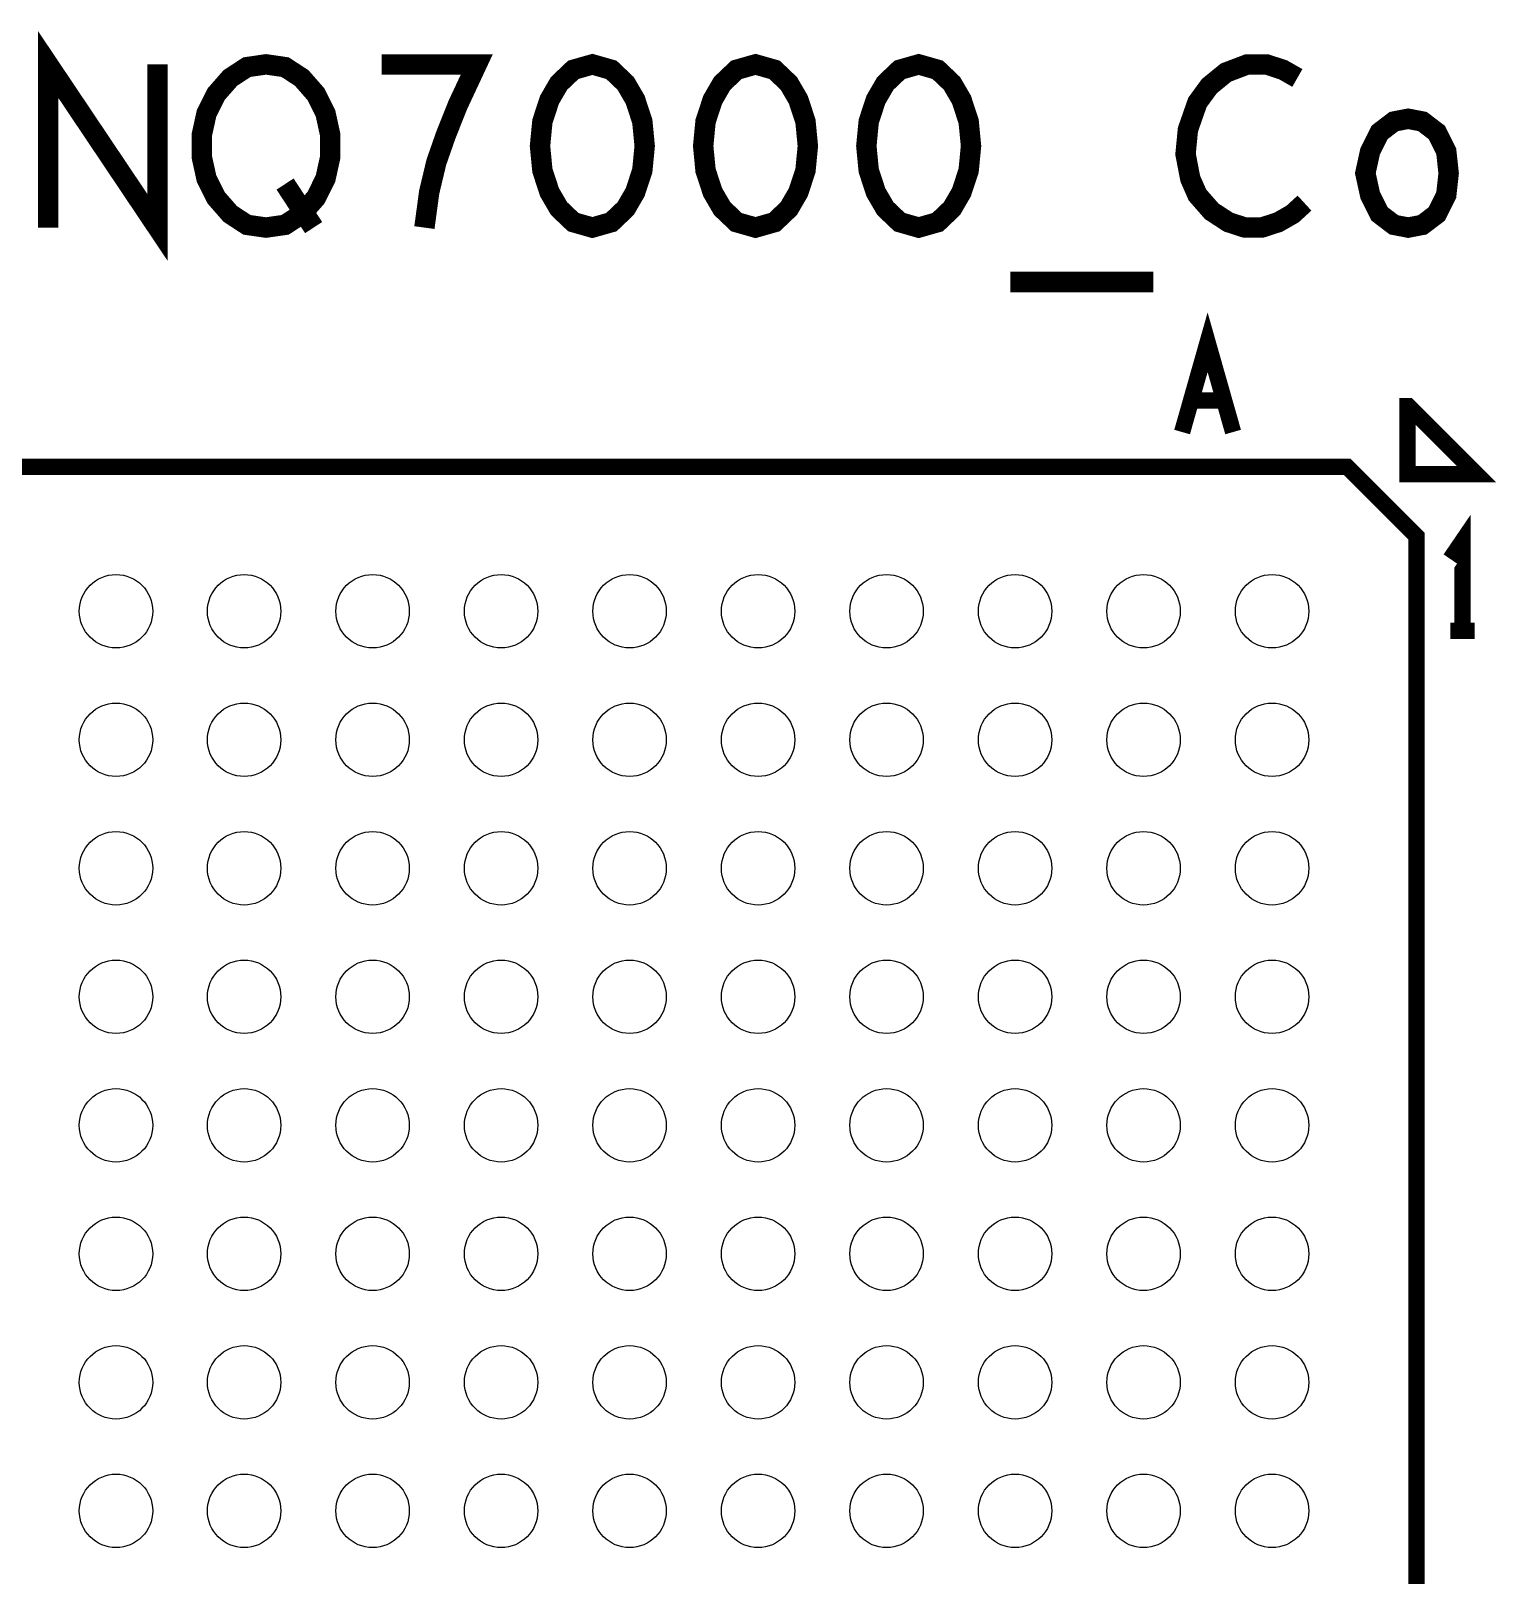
# Model space of a CAD drawing. Extents: x 0 to 1.77, y 0.1 to 2.36.
# Drawn here: x 0.7595 to 1.1187, y 1.1977 to 1.5762 of the extents above; entities that cross this region are included whole.
import ezdxf

# ---------------------------------------------------------------- set-up
doc = ezdxf.new("R2010")
doc.units = 0
doc.layers.get('0').update_dxf_attribs({"linetype": 'CONTINUOUS'})
doc.layers.add('ASSY_ART', color=2, linetype='CONTINUOUS')

# ---------------------------------------------------------------- blocks, each defined once
blk = doc.blocks.new('ROUND_27')
blk.add_circle((0, 0), 0.009)

msp = doc.modelspace()

# ---------------------------------------------------------------- linework, layer by layer
at = {"layer": 'ASSY_ART'}
for points, const_width in [([(0.76375, 1.52798), (0.76375, 1.56798), (0.79059, 1.52798), (0.79059, 1.56798)], 0.005), ([(0.81717, 1.52798), (0.8125, 1.52865), (0.80842, 1.53131), (0.80492, 1.53531), (0.80259, 1.53998), (0.80142, 1.54531), (0.80142, 1.55065), (0.80259, 1.55598), (0.80492, 1.56065), (0.80842, 1.56465), (0.8125, 1.56731), (0.81717, 1.56798), (0.82184, 1.56731), (0.82592, 1.56465), (0.82942, 1.56065), (0.83175, 1.55598), (0.83292, 1.55065), (0.83292, 1.54531), (0.83175, 1.53998), (0.82942, 1.53531), (0.82592, 1.53131), (0.82184, 1.52865), (0.81717, 1.52798)], 0.005), ([(0.856, 1.52798), (0.85717, 1.53665), (0.85892, 1.54398), (0.86125, 1.55065), (0.86417, 1.55798), (0.86884, 1.56798), (0.8455, 1.56798)], 0.005), ([(0.89717, 1.56798), (0.8925, 1.56665), (0.889, 1.56331), (0.88667, 1.55931), (0.88492, 1.55398), (0.88434, 1.54798), (0.88492, 1.54198), (0.88667, 1.53665), (0.889, 1.53265), (0.8925, 1.52931), (0.89717, 1.52798), (0.90184, 1.52931), (0.90534, 1.53265), (0.90767, 1.53665), (0.90942, 1.54198), (0.91, 1.54798), (0.90942, 1.55398), (0.90767, 1.55931), (0.90534, 1.56331), (0.90184, 1.56665), (0.89717, 1.56798)], 0.005), ([(0.93717, 1.56798), (0.9325, 1.56665), (0.929, 1.56331), (0.92667, 1.55931), (0.92492, 1.55398), (0.92434, 1.54798), (0.92492, 1.54198), (0.92667, 1.53665), (0.929, 1.53265), (0.9325, 1.52931), (0.93717, 1.52798), (0.94184, 1.52931), (0.94534, 1.53265), (0.94767, 1.53665), (0.94942, 1.54198), (0.95, 1.54798), (0.94942, 1.55398), (0.94767, 1.55931), (0.94534, 1.56331), (0.94184, 1.56665), (0.93717, 1.56798)], 0.005), ([(0.97717, 1.56798), (0.9725, 1.56665), (0.969, 1.56331), (0.96667, 1.55931), (0.96492, 1.55398), (0.96434, 1.54798), (0.96492, 1.54198), (0.96667, 1.53665), (0.969, 1.53265), (0.9725, 1.52931), (0.97717, 1.52798), (0.98184, 1.52931), (0.98534, 1.53265), (0.98767, 1.53665), (0.98942, 1.54198), (0.99, 1.54798), (0.98942, 1.55398), (0.98767, 1.55931), (0.98534, 1.56331), (0.98184, 1.56665), (0.97717, 1.56798)], 0.005), ([(1.07, 1.56465), (1.0665, 1.56665), (1.06242, 1.56798), (1.05775, 1.56798), (1.0525, 1.56598), (1.04842, 1.56265), (1.0455, 1.55865), (1.04317, 1.55198), (1.04259, 1.54598), (1.04375, 1.53998), (1.0455, 1.53598), (1.049, 1.53198), (1.05309, 1.52931), (1.05717, 1.52798), (1.06125, 1.52798), (1.06534, 1.52931), (1.06884, 1.53131), (1.07175, 1.53398)], 0.005), ([(1.09717, 1.52798), (1.09367, 1.52865), (1.09017, 1.53131), (1.08784, 1.53598), (1.08667, 1.54131), (1.08784, 1.54665), (1.09017, 1.55131), (1.09367, 1.55398), (1.09717, 1.55465), (1.10067, 1.55398), (1.10417, 1.55131), (1.1065, 1.54665), (1.10709, 1.54131), (1.1065, 1.53598), (1.10417, 1.53131), (1.10067, 1.52865), (1.09717, 1.52798)], 0.005), ([(0.82184, 1.53865), (0.82884, 1.52798)], 0.005), ([(0.99967, 1.51465), (1.03467, 1.51465)], 0.005), ([(1.04175, 1.47787), (1.048, 1.49987), (1.05425, 1.47787)], 0.004), ([(1.052, 1.48557), (1.044, 1.48557)], 0.004), ([(1.097, 1.46754), (1.097, 1.48424), (1.0972, 1.48424), (1.1139, 1.46754), (1.097, 1.46754)], 0.004), ([(0.43, 1.46934), (0.43, 0.80015), (1.0992, 0.80015), (1.0992, 1.45234), (1.0822, 1.46934), (0.43, 1.46934)], 0.004), ([(1.1105, 1.42915), (1.1105, 1.45115), (1.1075, 1.44675)], 0.004), ([(1.1075, 1.42915), (1.1135, 1.42915)], 0.004)]:
    msp.add_lwpolyline(points, dxfattribs=dict(at, const_width=const_width))

# ---------------------------------------------------------------- block references
for p in [(0.7804, 1.43394), (0.8118, 1.43394), (0.8433, 1.43394), (0.8748, 1.43394), (0.9063, 1.43394), (0.9378, 1.43394), (0.9693, 1.43394), (1.0008, 1.43394), (1.0323, 1.43394), (1.0638, 1.43394), (0.7804, 1.40244), (0.8118, 1.40244), (0.8433, 1.40244), (0.8748, 1.40244), (0.9063, 1.40244), (0.9378, 1.40244), (0.9693, 1.40244), (1.0008, 1.40244), (1.0323, 1.40244), (1.0638, 1.40244), (0.7804, 1.37094), (0.8118, 1.37094), (0.8433, 1.37094), (0.8748, 1.37094), (0.9063, 1.37094), (0.9378, 1.37094), (0.9693, 1.37094), (1.0008, 1.37094), (1.0323, 1.37094), (1.0638, 1.37094), (0.7804, 1.33944), (0.8118, 1.33944), (0.8433, 1.33944), (0.8748, 1.33944), (0.9063, 1.33944), (0.9378, 1.33944), (0.9693, 1.33944), (1.0008, 1.33944), (1.0323, 1.33944), (1.0638, 1.33944), (0.7804, 1.30794), (0.8118, 1.30794), (0.8433, 1.30794), (0.8748, 1.30794), (0.9063, 1.30794), (0.9378, 1.30794), (0.9693, 1.30794), (1.0008, 1.30794), (1.0323, 1.30794), (1.0638, 1.30794), (0.7804, 1.27644), (0.8118, 1.27644), (0.8433, 1.27644), (0.8748, 1.27644), (0.9063, 1.27644), (0.9378, 1.27644), (0.9693, 1.27644), (1.0008, 1.27644), (1.0323, 1.27644), (1.0638, 1.27644), (0.7804, 1.24494), (0.8118, 1.24494), (0.8433, 1.24494), (0.8748, 1.24494), (0.9063, 1.24494), (0.9378, 1.24494), (0.9693, 1.24494), (1.0008, 1.24494), (1.0323, 1.24494), (1.0638, 1.24494), (0.7804, 1.21344), (0.8118, 1.21344), (0.8433, 1.21344), (0.8748, 1.21344), (0.9063, 1.21344), (0.9378, 1.21344), (0.9693, 1.21344), (1.0008, 1.21344), (1.0323, 1.21344), (1.0638, 1.21344)]:
    msp.add_blockref('ROUND_27', p, dxfattribs=at)

doc.saveas('drawing.dxf')
